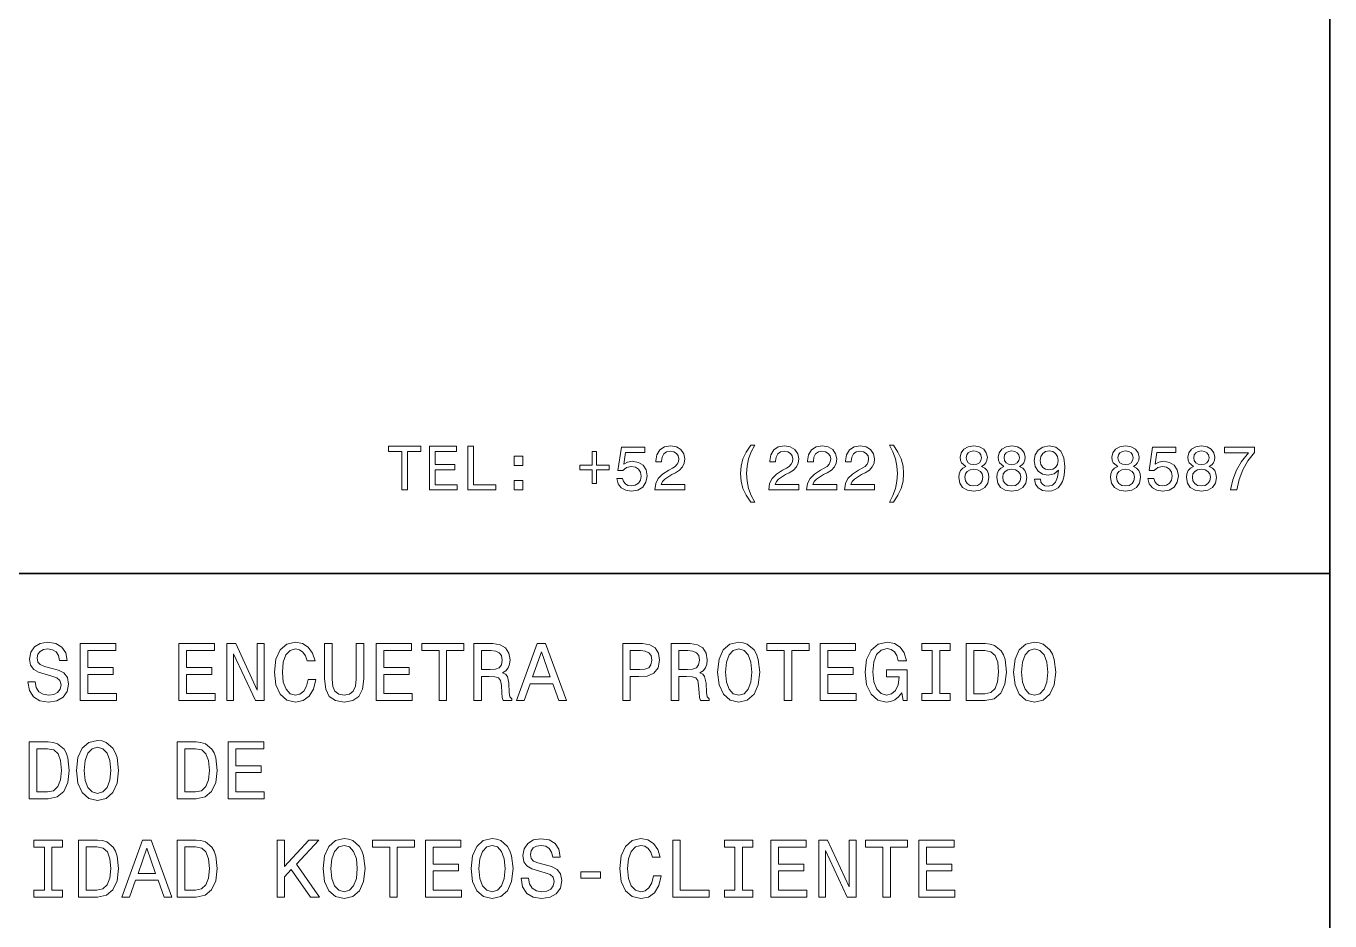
# Model space of a CAD drawing. Extents: x 14 to 2196, y -1968 to 1826.
# Drawn here: x 1024.9 to 1174, y 117.9 to 220.2 of the extents above; entities that cross this region are included whole.
import ezdxf

# ---------------------------------------------------------------- set-up
doc = ezdxf.new("R2010")
doc.units = 0

msp = doc.modelspace()

# ---------------------------------------------------------------- linework, layer by layer
at = {"color": 7, "lineweight": 35}
for p, q in [((1173.95874, 15.623924), (1173.95874, 826.463928)), ((953.95874, 157.623932), (1173.95874, 157.623932))]:
    msp.add_line(p, q, dxfattribs=at)
at = {"color": 7, "lineweight": 13}
for points in [[(1067.858398, 167.154556), (1068.52124, 167.154556), (1068.52124, 171.549362), (1070.03418, 171.549362), (1070.03418, 172.154556), (1066.338257, 172.154556), (1066.338257, 171.549362), (1067.858398, 171.549362)], [(1071.014038, 167.154556), (1074.184082, 167.154556), (1074.184082, 167.75975), (1071.67688, 167.75975), (1071.67688, 169.45282), (1073.910278, 169.45282), (1073.910278, 170.050812), (1071.67688, 170.050812), (1071.67688, 171.549362), (1074.126465, 171.549362), (1074.126465, 172.154556), (1071.014038, 172.154556)], [(1075.401611, 167.154556), (1078.614868, 167.154556), (1078.614868, 167.75975), (1076.064453, 167.75975), (1076.064453, 172.154556), (1075.401611, 172.154556)], [(1089.623535, 171.534958), (1089.623535, 169.971558), (1088.197021, 169.971558), (1088.197021, 169.474442), (1089.623535, 169.474442), (1089.623535, 167.911041), (1090.12793, 167.911041), (1090.12793, 169.474442), (1091.547119, 169.474442), (1091.547119, 169.971558), (1090.12793, 169.971558), (1090.12793, 171.534958)], [(1092.426147, 168.458588), (1092.584595, 167.867813), (1092.937622, 167.406723), (1093.456421, 167.11853), (1094.119263, 167.010468), (1094.846924, 167.140152), (1095.416016, 167.493179), (1095.776245, 168.05513), (1095.913208, 168.775589), (1095.790649, 169.445618), (1095.444824, 169.971558), (1094.904541, 170.310181), (1094.205688, 170.432648), (1093.665283, 170.346191), (1093.247437, 170.108444), (1093.449219, 171.455704), (1095.639404, 171.455704), (1095.639404, 172.046494), (1092.966431, 172.046494), (1092.57019, 169.395187), (1093.146606, 169.395187), (1093.564453, 169.73381), (1094.097656, 169.856293), (1094.558716, 169.777039), (1094.911743, 169.546494), (1095.135132, 169.193466), (1095.214355, 168.739563), (1095.135132, 168.285675), (1094.904541, 167.932648), (1094.551514, 167.709305), (1094.097656, 167.630066), (1093.71582, 167.680496), (1093.42041, 167.846191), (1093.204224, 168.10556), (1093.096191, 168.458588)], [(1096.792114, 167.154556), (1100.22876, 167.154556), (1100.22876, 167.774155), (1097.512573, 167.774155), (1097.66394, 168.112762), (1097.923218, 168.393753), (1098.723022, 168.905273), (1099.148071, 169.121414), (1099.623535, 169.431213), (1099.962158, 169.791443), (1100.156738, 170.216522), (1100.22876, 170.699219), (1100.106201, 171.304413), (1099.767578, 171.779922), (1099.248901, 172.082504), (1098.578857, 172.190582), (1097.887207, 172.0681), (1097.361328, 171.729477), (1097.022705, 171.189133), (1096.907349, 170.475876), (1096.907349, 170.375015), (1097.562988, 170.375015), (1097.562988, 170.432648), (1097.627808, 170.922562), (1097.822388, 171.282791), (1098.132202, 171.513351), (1098.542847, 171.59259), (1098.960693, 171.520554), (1099.270508, 171.340439), (1099.47229, 171.059448), (1099.544312, 170.706436), (1099.493896, 170.375015), (1099.356934, 170.09404), (1099.126465, 169.849075), (1098.809448, 169.63295), (1098.384399, 169.40239), (1097.678345, 168.955704), (1097.181152, 168.480209), (1096.885742, 167.903839), (1096.792114, 167.176163)], [(1107.750366, 165.764069), (1108.204224, 165.764069), (1107.793579, 166.527756), (1107.505371, 167.327469), (1107.325317, 168.17041), (1107.267578, 169.020554), (1107.325317, 169.870697), (1107.505371, 170.706436), (1107.793579, 171.513351), (1108.204224, 172.277039), (1107.750366, 172.277039), (1107.224365, 171.484528), (1106.856934, 170.699219), (1106.640869, 169.877899), (1106.57605, 169.020554), (1106.640869, 168.155991), (1106.856934, 167.341873), (1107.224365, 166.55658)], [(1109.803711, 167.154556), (1113.240234, 167.154556), (1113.240234, 167.774155), (1110.52417, 167.774155), (1110.675415, 168.112762), (1110.934814, 168.393753), (1111.734497, 168.905273), (1112.159546, 169.121414), (1112.635132, 169.431213), (1112.973633, 169.791443), (1113.168213, 170.216522), (1113.240234, 170.699219), (1113.117798, 171.304413), (1112.779175, 171.779922), (1112.260498, 172.082504), (1111.590454, 172.190582), (1110.898804, 172.0681), (1110.372803, 171.729477), (1110.03418, 171.189133), (1109.918945, 170.475876), (1109.918945, 170.375015), (1110.574585, 170.375015), (1110.574585, 170.432648), (1110.639404, 170.922562), (1110.833984, 171.282791), (1111.143677, 171.513351), (1111.554443, 171.59259), (1111.97229, 171.520554), (1112.282104, 171.340439), (1112.483765, 171.059448), (1112.555786, 170.706436), (1112.505371, 170.375015), (1112.36853, 170.09404), (1112.137939, 169.849075), (1111.820923, 169.63295), (1111.395874, 169.40239), (1110.689819, 168.955704), (1110.192749, 168.480209), (1109.897339, 167.903839), (1109.803711, 167.176163)], [(1114.140869, 167.154556), (1117.577393, 167.154556), (1117.577393, 167.774155), (1114.861328, 167.774155), (1115.012573, 168.112762), (1115.271973, 168.393753), (1116.071655, 168.905273), (1116.496704, 169.121414), (1116.97229, 169.431213), (1117.310913, 169.791443), (1117.505371, 170.216522), (1117.577393, 170.699219), (1117.454956, 171.304413), (1117.116333, 171.779922), (1116.597656, 172.082504), (1115.927612, 172.190582), (1115.235962, 172.0681), (1114.709961, 171.729477), (1114.371338, 171.189133), (1114.256104, 170.475876), (1114.256104, 170.375015), (1114.911743, 170.375015), (1114.911743, 170.432648), (1114.976562, 170.922562), (1115.171143, 171.282791), (1115.480957, 171.513351), (1115.891602, 171.59259), (1116.309448, 171.520554), (1116.619263, 171.340439), (1116.820923, 171.059448), (1116.892944, 170.706436), (1116.842529, 170.375015), (1116.705688, 170.09404), (1116.475098, 169.849075), (1116.158081, 169.63295), (1115.733032, 169.40239), (1115.026978, 168.955704), (1114.529907, 168.480209), (1114.234497, 167.903839), (1114.140869, 167.176163)], [(1118.478027, 167.154556), (1121.914673, 167.154556), (1121.914673, 167.774155), (1119.198486, 167.774155), (1119.349731, 168.112762), (1119.609131, 168.393753), (1120.408813, 168.905273), (1120.833984, 169.121414), (1121.309448, 169.431213), (1121.648071, 169.791443), (1121.842529, 170.216522), (1121.914673, 170.699219), (1121.792114, 171.304413), (1121.453491, 171.779922), (1120.934814, 172.082504), (1120.264771, 172.190582), (1119.57312, 172.0681), (1119.047241, 171.729477), (1118.708618, 171.189133), (1118.593262, 170.475876), (1118.593262, 170.375015), (1119.248901, 170.375015), (1119.248901, 170.432648), (1119.313721, 170.922562), (1119.508301, 171.282791), (1119.818115, 171.513351), (1120.22876, 171.59259), (1120.646606, 171.520554), (1120.956421, 171.340439), (1121.158081, 171.059448), (1121.230225, 170.706436), (1121.179688, 170.375015), (1121.042847, 170.09404), (1120.812256, 169.849075), (1120.495361, 169.63295), (1120.07019, 169.40239), (1119.364136, 168.955704), (1118.867065, 168.480209), (1118.571655, 167.903839), (1118.478027, 167.176163)], [(1124.054443, 165.764069), (1124.57312, 166.55658), (1124.940552, 167.341873), (1125.156738, 168.155991), (1125.22876, 169.020554), (1125.156738, 169.877899), (1124.940552, 170.699219), (1124.57312, 171.484528), (1124.054443, 172.277039), (1123.600464, 172.277039), (1124.003906, 171.513351), (1124.292114, 170.706436), (1124.465088, 169.870697), (1124.529907, 169.020554), (1124.465088, 168.17041), (1124.292114, 167.327469), (1123.996704, 166.527756), (1123.600464, 165.764069)], [(1132.354126, 169.849075), (1131.986694, 169.647354), (1131.734497, 169.366379), (1131.57605, 169.013351), (1131.525635, 168.588272), (1131.640869, 167.947067), (1131.97229, 167.449951), (1132.512573, 167.13295), (1133.247437, 167.010468), (1133.975098, 167.13295), (1134.515503, 167.449951), (1134.846924, 167.947067), (1134.96936, 168.588272), (1134.911743, 169.013351), (1134.760498, 169.366379), (1134.501099, 169.647354), (1134.140869, 169.849075), (1134.429077, 170.021988), (1134.630737, 170.25975), (1134.753296, 170.547928), (1134.796509, 170.900955), (1134.681152, 171.412476), (1134.378662, 171.823151), (1133.888672, 172.089722), (1133.247437, 172.190582), (1132.599121, 172.089722), (1132.109131, 171.823151), (1131.799316, 171.412476), (1131.691284, 170.900955), (1131.727295, 170.547928), (1131.849731, 170.25975)], [(1132.375732, 170.843323), (1132.43335, 171.160324), (1132.606201, 171.405273), (1132.880005, 171.55658), (1133.247437, 171.614212), (1133.607666, 171.55658), (1133.88147, 171.405273), (1134.054443, 171.160324), (1134.119263, 170.843323), (1134.054443, 170.519104), (1133.88147, 170.266953), (1133.607666, 170.101242), (1133.247437, 170.050812), (1132.880005, 170.108444), (1132.606201, 170.266953), (1132.43335, 170.519104)], [(1136.691284, 169.849075), (1136.323853, 169.647354), (1136.071655, 169.366379), (1135.913208, 169.013351), (1135.862793, 168.588272), (1135.978027, 167.947067), (1136.309448, 167.449951), (1136.849731, 167.13295), (1137.584595, 167.010468), (1138.312256, 167.13295), (1138.852661, 167.449951), (1139.184082, 167.947067), (1139.306519, 168.588272), (1139.248901, 169.013351), (1139.097656, 169.366379), (1138.838257, 169.647354), (1138.478027, 169.849075), (1138.766235, 170.021988), (1138.967896, 170.25975), (1139.090454, 170.547928), (1139.133667, 170.900955), (1139.018311, 171.412476), (1138.71582, 171.823151), (1138.22583, 172.089722), (1137.584595, 172.190582), (1136.936279, 172.089722), (1136.446289, 171.823151), (1136.136475, 171.412476), (1136.028442, 170.900955), (1136.064453, 170.547928), (1136.187012, 170.25975)], [(1136.712891, 170.843323), (1136.770508, 171.160324), (1136.943481, 171.405273), (1137.217163, 171.55658), (1137.584595, 171.614212), (1137.944824, 171.55658), (1138.218628, 171.405273), (1138.391602, 171.160324), (1138.456421, 170.843323), (1138.391602, 170.519104), (1138.218628, 170.266953), (1137.944824, 170.101242), (1137.584595, 170.050812), (1137.217163, 170.108444), (1136.943481, 170.266953), (1136.770508, 170.519104)], [(1140.192749, 168.393753), (1140.300781, 167.824585), (1140.610596, 167.385101), (1141.100464, 167.111328), (1141.748901, 167.010468), (1142.17395, 167.060898), (1142.555786, 167.190582), (1142.880005, 167.413925), (1143.153809, 167.730927), (1143.369995, 168.127182), (1143.528442, 168.617096), (1143.62207, 169.179047), (1143.658081, 169.827469), (1143.535645, 170.843323), (1143.182617, 171.585388), (1142.620605, 172.032074), (1141.849731, 172.190582), (1141.143677, 172.060898), (1140.610596, 171.715073), (1140.264771, 171.181931), (1140.149536, 170.511902), (1140.264771, 169.820267), (1140.603394, 169.294327), (1141.107666, 168.962921), (1141.748901, 168.854843), (1142.426147, 168.99173), (1142.937622, 169.409607), (1142.822388, 168.609894), (1142.591797, 168.040726), (1142.23877, 167.702103), (1141.756104, 167.59404), (1141.38147, 167.64447), (1141.107666, 167.802979), (1140.927612, 168.05513), (1140.855591, 168.393753)], [(1140.848389, 170.519104), (1140.92041, 170.96579), (1141.12207, 171.318817), (1141.439087, 171.54216), (1141.849731, 171.621414), (1142.274902, 171.54216), (1142.599121, 171.318817), (1142.800781, 170.973007), (1142.880005, 170.526321), (1142.800781, 170.072418), (1142.599121, 169.73381), (1142.2677, 169.524872), (1141.828125, 169.45282), (1141.431885, 169.524872), (1141.12207, 169.73381), (1140.92041, 170.065216)], [(1149.702759, 169.849075), (1149.335327, 169.647354), (1149.083252, 169.366379), (1148.924683, 169.013351), (1148.874268, 168.588272), (1148.989502, 167.947067), (1149.320923, 167.449951), (1149.861328, 167.13295), (1150.596191, 167.010468), (1151.323853, 167.13295), (1151.864136, 167.449951), (1152.195557, 167.947067), (1152.318115, 168.588272), (1152.260498, 169.013351), (1152.109131, 169.366379), (1151.849731, 169.647354), (1151.489502, 169.849075), (1151.77771, 170.021988), (1151.979492, 170.25975), (1152.101929, 170.547928), (1152.145142, 170.900955), (1152.029907, 171.412476), (1151.727295, 171.823151), (1151.237427, 172.089722), (1150.596191, 172.190582), (1149.947754, 172.089722), (1149.457886, 171.823151), (1149.148071, 171.412476), (1149.039917, 170.900955), (1149.07605, 170.547928), (1149.198486, 170.25975)], [(1149.724365, 170.843323), (1149.782104, 171.160324), (1149.954956, 171.405273), (1150.22876, 171.55658), (1150.596191, 171.614212), (1150.956421, 171.55658), (1151.230225, 171.405273), (1151.403076, 171.160324), (1151.467896, 170.843323), (1151.403076, 170.519104), (1151.230225, 170.266953), (1150.956421, 170.101242), (1150.596191, 170.050812), (1150.22876, 170.108444), (1149.954956, 170.266953), (1149.782104, 170.519104)], [(1153.146606, 168.458588), (1153.305054, 167.867813), (1153.658081, 167.406723), (1154.17688, 167.11853), (1154.839722, 167.010468), (1155.567383, 167.140152), (1156.136475, 167.493179), (1156.496704, 168.05513), (1156.633667, 168.775589), (1156.511108, 169.445618), (1156.165283, 169.971558), (1155.625, 170.310181), (1154.926147, 170.432648), (1154.385742, 170.346191), (1153.967896, 170.108444), (1154.169678, 171.455704), (1156.359863, 171.455704), (1156.359863, 172.046494), (1153.68689, 172.046494), (1153.290649, 169.395187), (1153.867065, 169.395187), (1154.284912, 169.73381), (1154.818115, 169.856293), (1155.279175, 169.777039), (1155.632202, 169.546494), (1155.855469, 169.193466), (1155.934814, 168.739563), (1155.855469, 168.285675), (1155.625, 167.932648), (1155.271973, 167.709305), (1154.818115, 167.630066), (1154.436279, 167.680496), (1154.140869, 167.846191), (1153.924683, 168.10556), (1153.81665, 168.458588)], [(1158.377197, 169.849075), (1158.009766, 169.647354), (1157.757568, 169.366379), (1157.598999, 169.013351), (1157.548584, 168.588272), (1157.66394, 167.947067), (1157.995361, 167.449951), (1158.535645, 167.13295), (1159.270508, 167.010468), (1159.998169, 167.13295), (1160.538574, 167.449951), (1160.869995, 167.947067), (1160.992432, 168.588272), (1160.934814, 169.013351), (1160.783447, 169.366379), (1160.52417, 169.647354), (1160.16394, 169.849075), (1160.452026, 170.021988), (1160.653809, 170.25975), (1160.776245, 170.547928), (1160.819458, 170.900955), (1160.704224, 171.412476), (1160.401611, 171.823151), (1159.911743, 172.089722), (1159.270508, 172.190582), (1158.62207, 172.089722), (1158.132202, 171.823151), (1157.822388, 171.412476), (1157.714355, 170.900955), (1157.750366, 170.547928), (1157.872803, 170.25975)], [(1158.398804, 170.843323), (1158.456421, 171.160324), (1158.629272, 171.405273), (1158.903076, 171.55658), (1159.270508, 171.614212), (1159.630737, 171.55658), (1159.904541, 171.405273), (1160.077393, 171.160324), (1160.142334, 170.843323), (1160.077393, 170.519104), (1159.904541, 170.266953), (1159.630737, 170.101242), (1159.270508, 170.050812), (1158.903076, 170.108444), (1158.629272, 170.266953), (1158.456421, 170.519104)], [(1162.606201, 167.154556), (1163.333862, 167.154556), (1163.571655, 168.343323), (1163.989502, 169.45282), (1164.580322, 170.483093), (1165.351196, 171.448502), (1165.351196, 172.046494), (1161.921875, 172.046494), (1161.921875, 171.390869), (1164.659546, 171.390869), (1163.867065, 170.418243), (1163.269043, 169.40239), (1162.851196, 168.321701)], [(1080.704224, 169.949951), (1081.698486, 169.949951), (1081.698486, 171.023438), (1080.704224, 171.023438)], [(1132.217163, 168.602676), (1132.282104, 168.984528), (1132.490967, 169.272705), (1132.815186, 169.460037), (1133.247437, 169.524872), (1133.672607, 169.460037), (1133.996704, 169.272705), (1134.205688, 168.984528), (1134.27771, 168.602676), (1134.205688, 168.192017), (1133.996704, 167.882217), (1133.672607, 167.680496), (1133.247437, 167.615646), (1132.815186, 167.680496), (1132.490967, 167.882217), (1132.282104, 168.192017)], [(1136.554443, 168.602676), (1136.619263, 168.984528), (1136.828125, 169.272705), (1137.152344, 169.460037), (1137.584595, 169.524872), (1138.009766, 169.460037), (1138.333984, 169.272705), (1138.542847, 168.984528), (1138.614868, 168.602676), (1138.542847, 168.192017), (1138.333984, 167.882217), (1138.009766, 167.680496), (1137.584595, 167.615646), (1137.152344, 167.680496), (1136.828125, 167.882217), (1136.619263, 168.192017)], [(1149.565918, 168.602676), (1149.630737, 168.984528), (1149.839722, 169.272705), (1150.16394, 169.460037), (1150.596191, 169.524872), (1151.02124, 169.460037), (1151.345459, 169.272705), (1151.554443, 168.984528), (1151.626465, 168.602676), (1151.554443, 168.192017), (1151.345459, 167.882217), (1151.02124, 167.680496), (1150.596191, 167.615646), (1150.16394, 167.680496), (1149.839722, 167.882217), (1149.630737, 168.192017)], [(1158.240234, 168.602676), (1158.305054, 168.984528), (1158.514038, 169.272705), (1158.838257, 169.460037), (1159.270508, 169.524872), (1159.695557, 169.460037), (1160.019775, 169.272705), (1160.22876, 168.984528), (1160.300781, 168.602676), (1160.22876, 168.192017), (1160.019775, 167.882217), (1159.695557, 167.680496), (1159.270508, 167.615646), (1158.838257, 167.680496), (1158.514038, 167.882217), (1158.305054, 168.192017)], [(1080.704224, 167.154556), (1081.698486, 167.154556), (1081.698486, 168.228043), (1080.704224, 168.228043)], [(1025.958008, 145.233734), (1025.105713, 145.233734), (1025.293091, 144.240952), (1025.761353, 143.510391), (1026.482544, 143.07019), (1027.456543, 142.91098), (1028.421265, 143.060837), (1029.142456, 143.472931), (1029.60144, 144.119186), (1029.77002, 144.971497), (1029.629517, 145.739502), (1029.236084, 146.235901), (1028.599243, 146.563705), (1027.746948, 146.80722), (1027.016357, 146.985184), (1026.538696, 147.191238), (1026.26709, 147.490952), (1026.182861, 147.959244), (1026.26709, 148.380722), (1026.51062, 148.699158), (1026.885254, 148.914581), (1027.400391, 148.989502), (1027.924927, 148.895844), (1028.337036, 148.64296), (1028.608643, 148.221497), (1028.739746, 147.650162), (1029.592041, 147.650162), (1029.592041, 147.6689), (1029.442139, 148.549301), (1029.001953, 149.204926), (1028.308838, 149.61702), (1027.372314, 149.757523), (1026.529297, 149.61702), (1025.873779, 149.223648), (1025.452271, 148.614868), (1025.302368, 147.828125), (1025.424194, 147.125671), (1025.780029, 146.64801), (1026.342041, 146.329559), (1027.109985, 146.086044), (1027.868652, 145.870636), (1028.440063, 145.664581), (1028.786499, 145.364868), (1028.908325, 144.877838), (1028.795898, 144.381439), (1028.505615, 144.00679), (1028.06543, 143.772644), (1027.494019, 143.697723), (1026.857178, 143.800751), (1026.370117, 144.100449), (1026.061035, 144.587494)], [(1031.109375, 143.088928), (1035.230347, 143.088928), (1035.230347, 143.875671), (1031.970947, 143.875671), (1031.970947, 146.076675), (1034.874512, 146.076675), (1034.874512, 146.854065), (1031.970947, 146.854065), (1031.970947, 148.802185), (1035.155396, 148.802185), (1035.155396, 149.588928), (1031.109375, 149.588928)], [(1042.385986, 143.088928), (1046.506958, 143.088928), (1046.506958, 143.875671), (1043.247681, 143.875671), (1043.247681, 146.076675), (1046.151123, 146.076675), (1046.151123, 146.854065), (1043.247681, 146.854065), (1043.247681, 148.802185), (1046.432129, 148.802185), (1046.432129, 149.588928), (1042.385986, 149.588928)], [(1047.855713, 143.088928), (1048.633057, 143.088928), (1048.633057, 148.418182), (1051.12439, 143.088928), (1052.126587, 143.088928), (1052.126587, 149.588928), (1051.339844, 149.588928), (1051.339844, 144.259674), (1048.876587, 149.588928), (1047.855713, 149.588928)], [(1057.146729, 145.505356), (1056.959473, 144.718613), (1056.650391, 144.156647), (1056.219604, 143.810104), (1055.713745, 143.697723), (1055.10498, 143.866302), (1054.627319, 144.37207), (1054.308838, 145.196274), (1054.205811, 146.338928), (1054.308838, 147.472214), (1054.61792, 148.305786), (1055.095581, 148.811554), (1055.713745, 148.989502), (1056.16333, 148.895844), (1056.547363, 148.633591), (1056.847046, 148.212128), (1057.053101, 147.631439), (1057.942871, 147.631439), (1057.661865, 148.52121), (1057.174927, 149.195557), (1056.509888, 149.61702), (1055.713745, 149.766876), (1054.720947, 149.53273), (1053.962402, 148.877106), (1053.475342, 147.800018), (1053.306763, 146.338928), (1053.475342, 144.877838), (1053.962402, 143.800751), (1054.720947, 143.135757), (1055.713745, 142.91098), (1056.584839, 143.088928), (1057.287231, 143.585327), (1057.783691, 144.400162), (1058.045898, 145.505356)], [(1059.029297, 145.561554), (1059.160522, 144.390808), (1059.57251, 143.55722), (1060.265625, 143.079559), (1061.267822, 142.91098), (1062.26062, 143.079559), (1062.953735, 143.55722), (1063.365845, 144.381439), (1063.506348, 145.561554), (1063.506348, 149.588928), (1062.635254, 149.588928), (1062.635254, 145.514725), (1062.550903, 144.718613), (1062.298096, 144.147293), (1061.867188, 143.810104), (1061.267822, 143.697723), (1060.649658, 143.810104), (1060.218872, 144.147293), (1059.965942, 144.709244), (1059.890991, 145.514725), (1059.890991, 149.588928), (1059.029297, 149.588928)], [(1064.939331, 143.088928), (1069.060303, 143.088928), (1069.060303, 143.875671), (1065.800903, 143.875671), (1065.800903, 146.076675), (1068.704468, 146.076675), (1068.704468, 146.854065), (1065.800903, 146.854065), (1065.800903, 148.802185), (1068.985352, 148.802185), (1068.985352, 149.588928), (1064.939331, 149.588928)], [(1072.113647, 143.088928), (1072.975342, 143.088928), (1072.975342, 148.802185), (1074.942139, 148.802185), (1074.942139, 149.588928), (1070.137451, 149.588928), (1070.137451, 148.802185), (1072.113647, 148.802185)], [(1076.094238, 143.088928), (1076.96521, 143.088928), (1076.96521, 145.83316), (1077.85498, 145.83316), (1078.51062, 145.805069), (1078.922729, 145.67395), (1079.147461, 145.364868), (1079.241211, 144.812271), (1079.287964, 143.96933), (1079.344238, 143.416733), (1079.456543, 143.088928), (1080.440063, 143.088928), (1080.440063, 143.266876), (1080.224609, 143.529129), (1080.149658, 144.016159), (1080.084106, 145.065155), (1079.924927, 145.842529), (1079.709473, 146.086044), (1079.372314, 146.264008), (1079.746948, 146.498154), (1080.009155, 146.825958), (1080.177734, 147.238068), (1080.234009, 147.734467), (1080.102783, 148.52121), (1079.728149, 149.111267), (1079.109985, 149.467163), (1078.26709, 149.588928), (1076.094238, 149.588928)], [(1080.973877, 143.088928), (1081.835571, 143.088928), (1082.519287, 144.999588), (1085.113647, 144.999588), (1085.797363, 143.088928), (1086.677734, 143.088928), (1084.298828, 149.598297), (1083.343506, 149.598297)], [(1093.121582, 143.088928), (1093.983276, 143.088928), (1093.983276, 145.83316), (1094.938599, 145.83316), (1095.90332, 145.87999), (1096.671265, 146.207809), (1097.167725, 146.844696), (1097.336304, 147.715729), (1097.205078, 148.52121), (1096.830566, 149.111267), (1096.212402, 149.467163), (1095.369385, 149.588928), (1093.121582, 149.588928)], [(1098.647461, 143.088928), (1099.518555, 143.088928), (1099.518555, 145.83316), (1100.408325, 145.83316), (1101.063965, 145.805069), (1101.476074, 145.67395), (1101.700806, 145.364868), (1101.794434, 144.812271), (1101.841309, 143.96933), (1101.897461, 143.416733), (1102.009888, 143.088928), (1102.993286, 143.088928), (1102.993286, 143.266876), (1102.777954, 143.529129), (1102.703003, 144.016159), (1102.637451, 145.065155), (1102.478149, 145.842529), (1102.262817, 146.086044), (1101.925659, 146.264008), (1102.300293, 146.498154), (1102.5625, 146.825958), (1102.731079, 147.238068), (1102.787231, 147.734467), (1102.656128, 148.52121), (1102.281494, 149.111267), (1101.66333, 149.467163), (1100.820435, 149.588928), (1098.647461, 149.588928)], [(1103.967407, 146.338928), (1104.135986, 144.877838), (1104.623047, 143.800751), (1105.381714, 143.135757), (1106.374512, 142.91098), (1107.35791, 143.135757), (1108.125854, 143.800751), (1108.603516, 144.877838), (1108.781494, 146.338928), (1108.603516, 147.790665), (1108.397461, 148.380722), (1108.125854, 148.867752), (1107.35791, 149.53273), (1106.889648, 149.701324), (1106.374512, 149.766876), (1105.372314, 149.53273), (1104.613647, 148.877106), (1104.135986, 147.800018)], [(1111.582031, 143.088928), (1112.443604, 143.088928), (1112.443604, 148.802185), (1114.410522, 148.802185), (1114.410522, 149.588928), (1109.605713, 149.588928), (1109.605713, 148.802185), (1111.582031, 148.802185)], [(1115.684326, 143.088928), (1119.805298, 143.088928), (1119.805298, 143.875671), (1116.545898, 143.875671), (1116.545898, 146.076675), (1119.449463, 146.076675), (1119.449463, 146.854065), (1116.545898, 146.854065), (1116.545898, 148.802185), (1119.730347, 148.802185), (1119.730347, 149.588928), (1115.684326, 149.588928)], [(1125.003418, 143.959961), (1125.16272, 143.088928), (1125.630981, 143.088928), (1125.630981, 146.601181), (1123.261353, 146.601181), (1123.261353, 145.805069), (1124.722412, 145.805069), (1124.722412, 145.748871), (1124.610107, 144.887192), (1124.310303, 144.250305), (1123.85144, 143.84758), (1123.280151, 143.716446), (1122.643188, 143.88504), (1122.146851, 144.390808), (1121.828369, 145.22438), (1121.715942, 146.36702), (1121.81897, 147.500305), (1122.137451, 148.333893), (1122.643188, 148.839645), (1123.326904, 149.017609), (1123.795166, 148.92395), (1124.179199, 148.661697), (1124.460205, 148.221497), (1124.619385, 147.631439), (1125.546631, 147.631439), (1125.303223, 148.530579), (1124.844238, 149.204926), (1124.197998, 149.61702), (1123.383179, 149.766876), (1122.31543, 149.53273), (1121.509888, 148.849014), (1120.994751, 147.771927), (1120.816895, 146.338928), (1120.994751, 144.896561), (1121.509888, 143.819473), (1122.268555, 143.135757), (1123.223877, 142.91098), (1123.757812, 142.985901), (1124.235474, 143.173218), (1124.647583, 143.501038)], [(1128.496948, 143.875671), (1127.298096, 143.875671), (1127.298096, 143.088928), (1130.557495, 143.088928), (1130.557495, 143.875671), (1129.358643, 143.875671), (1129.358643, 148.802185), (1130.557495, 148.802185), (1130.557495, 149.588928), (1127.298096, 149.588928), (1127.298096, 148.802185), (1128.496948, 148.802185)], [(1134.556763, 149.588928), (1132.393188, 149.588928), (1132.393188, 143.088928), (1134.556763, 143.088928), (1135.577637, 143.294983), (1136.336304, 143.922501), (1136.804565, 144.94339), (1136.973145, 146.338928), (1136.823364, 147.762558), (1136.635986, 148.324524), (1136.373779, 148.774094), (1135.615112, 149.382874), (1135.118774, 149.53273)], [(1137.797363, 146.338928), (1137.966064, 144.877838), (1138.453003, 143.800751), (1139.21167, 143.135757), (1140.204468, 142.91098), (1141.187866, 143.135757), (1141.955933, 143.800751), (1142.433594, 144.877838), (1142.611572, 146.338928), (1142.433594, 147.790665), (1142.227539, 148.380722), (1141.955933, 148.867752), (1141.187866, 149.53273), (1140.719604, 149.701324), (1140.204468, 149.766876), (1139.202271, 149.53273), (1138.443726, 148.877106), (1137.966064, 147.800018)], [(1078.02356, 148.792816), (1078.594971, 148.736618), (1078.997681, 148.55867), (1079.250488, 148.230865), (1079.334839, 147.715729), (1079.241211, 147.172501), (1078.988281, 146.844696), (1078.557495, 146.676102), (1077.967407, 146.629272), (1076.96521, 146.629272), (1076.96521, 148.792816)], [(1082.81897, 145.7957), (1083.821167, 148.661697), (1084.823242, 145.7957)], [(1095.135254, 148.792816), (1095.697266, 148.736618), (1096.109375, 148.55867), (1096.352783, 148.230865), (1096.437134, 147.715729), (1096.343506, 147.172501), (1096.090576, 146.844696), (1095.65979, 146.676102), (1095.069702, 146.629272), (1093.983276, 146.629272), (1093.983276, 148.792816)], [(1100.576904, 148.792816), (1101.148193, 148.736618), (1101.551025, 148.55867), (1101.803833, 148.230865), (1101.888184, 147.715729), (1101.794434, 147.172501), (1101.541626, 146.844696), (1101.110718, 146.676102), (1100.520752, 146.629272), (1099.518555, 146.629272), (1099.518555, 148.792816)], [(1104.866577, 146.338928), (1104.969604, 147.472214), (1105.278687, 148.305786), (1105.756348, 148.811554), (1106.374512, 148.989502), (1106.983276, 148.811554), (1107.460938, 148.296417), (1107.77002, 147.462845), (1107.882324, 146.338928), (1107.77002, 145.205643), (1107.460938, 144.37207), (1106.983276, 143.866302), (1106.374512, 143.697723), (1105.756348, 143.866302), (1105.278687, 144.37207), (1104.969604, 145.196274)], [(1134.491211, 148.811554), (1135.203003, 148.671066), (1135.690063, 148.240219), (1135.980469, 147.472214), (1136.074097, 146.338928), (1135.971069, 145.243103), (1135.680664, 144.475098), (1135.184326, 144.016159), (1134.491211, 143.866302), (1133.264282, 143.866302), (1133.264282, 148.811554)], [(1138.696533, 146.338928), (1138.799561, 147.472214), (1139.108643, 148.305786), (1139.586304, 148.811554), (1140.204468, 148.989502), (1140.813232, 148.811554), (1141.290894, 148.296417), (1141.599976, 147.462845), (1141.712402, 146.338928), (1141.599976, 145.205643), (1141.290894, 144.37207), (1140.813232, 143.866302), (1140.204468, 143.697723), (1139.586304, 143.866302), (1139.108643, 144.37207), (1138.799561, 145.196274)], [(1027.428467, 138.3591), (1025.264893, 138.3591), (1025.264893, 131.8591), (1027.428467, 131.8591), (1028.449341, 132.065155), (1029.208008, 132.692673), (1029.67627, 133.713562), (1029.844971, 135.1091), (1029.695068, 136.53273), (1029.50769, 137.094696), (1029.245483, 137.544266), (1028.486816, 138.153046), (1027.990479, 138.302902)], [(1027.362915, 137.581726), (1028.074707, 137.441238), (1028.561768, 137.010391), (1028.852051, 136.242386), (1028.945801, 135.1091), (1028.842773, 134.013275), (1028.552368, 133.24527), (1028.05603, 132.786331), (1027.362915, 132.636475), (1026.135986, 132.636475), (1026.135986, 137.581726)], [(1030.669067, 135.1091), (1030.837646, 133.64801), (1031.324707, 132.570923), (1032.083374, 131.90593), (1033.076172, 131.681152), (1034.05957, 131.90593), (1034.827637, 132.570923), (1035.305298, 133.64801), (1035.483276, 135.1091), (1035.305298, 136.560837), (1035.099243, 137.150894), (1034.827637, 137.637924), (1034.05957, 138.302902), (1033.591309, 138.471497), (1033.076172, 138.537048), (1032.073975, 138.302902), (1031.31543, 137.647278), (1030.837646, 136.57019)], [(1031.568237, 135.1091), (1031.671265, 136.242386), (1031.980347, 137.075958), (1032.458008, 137.581726), (1033.076172, 137.759674), (1033.684937, 137.581726), (1034.162598, 137.066589), (1034.47168, 136.233017), (1034.584106, 135.1091), (1034.47168, 133.975815), (1034.162598, 133.142242), (1033.684937, 132.636475), (1033.076172, 132.467896), (1032.458008, 132.636475), (1031.980347, 133.142242), (1031.671265, 133.966446)], [(1044.343506, 138.3591), (1042.179932, 138.3591), (1042.179932, 131.8591), (1044.343506, 131.8591), (1045.36438, 132.065155), (1046.123047, 132.692673), (1046.591309, 133.713562), (1046.759888, 135.1091), (1046.609985, 136.53273), (1046.422729, 137.094696), (1046.160522, 137.544266), (1045.401855, 138.153046), (1044.905396, 138.302902)], [(1044.277954, 137.581726), (1044.989746, 137.441238), (1045.476807, 137.010391), (1045.76709, 136.242386), (1045.860718, 135.1091), (1045.75769, 134.013275), (1045.467407, 133.24527), (1044.970947, 132.786331), (1044.277954, 132.636475), (1043.050903, 132.636475), (1043.050903, 137.581726)], [(1048.024292, 131.8591), (1052.145386, 131.8591), (1052.145386, 132.645844), (1048.885986, 132.645844), (1048.885986, 134.846848), (1051.789429, 134.846848), (1051.789429, 135.624237), (1048.885986, 135.624237), (1048.885986, 137.572357), (1052.070435, 137.572357), (1052.070435, 138.3591), (1048.024292, 138.3591)], [(1027.006958, 121.416016), (1025.808105, 121.416016), (1025.808105, 120.629272), (1029.067505, 120.629272), (1029.067505, 121.416016), (1027.868652, 121.416016), (1027.868652, 126.342529), (1029.067505, 126.342529), (1029.067505, 127.129272), (1025.808105, 127.129272), (1025.808105, 126.342529), (1027.006958, 126.342529)], [(1033.066772, 127.129272), (1030.90332, 127.129272), (1030.90332, 120.629272), (1033.066772, 120.629272), (1034.087646, 120.835327), (1034.846313, 121.462845), (1035.314697, 122.483742), (1035.483276, 123.879272), (1035.333374, 125.302902), (1035.145996, 125.864861), (1034.883789, 126.31443), (1034.125122, 126.923218), (1033.628784, 127.073074)], [(1035.867188, 120.629272), (1036.728882, 120.629272), (1037.412598, 122.539932), (1040.006958, 122.539932), (1040.690674, 120.629272), (1041.571167, 120.629272), (1039.192139, 127.138641), (1038.236816, 127.138641)], [(1044.343506, 127.129272), (1042.179932, 127.129272), (1042.179932, 120.629272), (1044.343506, 120.629272), (1045.36438, 120.835327), (1046.123047, 121.462845), (1046.591309, 122.483742), (1046.759888, 123.879272), (1046.609985, 125.302902), (1046.422729, 125.864861), (1046.160522, 126.31443), (1045.401855, 126.923218), (1044.905396, 127.073074)], [(1053.597046, 120.629272), (1054.45874, 120.629272), (1054.45874, 122.942673), (1055.226807, 123.766884), (1057.409058, 120.629272), (1058.458008, 120.629272), (1055.835571, 124.394402), (1058.383057, 127.129272), (1057.240479, 127.129272), (1054.45874, 124.122787), (1054.45874, 127.129272), (1053.597046, 127.129272)], [(1058.860718, 123.879272), (1059.029297, 122.418175), (1059.516357, 121.341087), (1060.275024, 120.676102), (1061.267822, 120.451317), (1062.251221, 120.676102), (1063.019287, 121.341087), (1063.496948, 122.418175), (1063.674927, 123.879272), (1063.496948, 125.331001), (1063.290894, 125.921059), (1063.019287, 126.408089), (1062.251221, 127.073074), (1061.782959, 127.241661), (1061.267822, 127.307228), (1060.265625, 127.073074), (1059.506958, 126.417458), (1059.029297, 125.34037)], [(1066.475342, 120.629272), (1067.337036, 120.629272), (1067.337036, 126.342529), (1069.303833, 126.342529), (1069.303833, 127.129272), (1064.499023, 127.129272), (1064.499023, 126.342529), (1066.475342, 126.342529)], [(1070.577637, 120.629272), (1074.698608, 120.629272), (1074.698608, 121.416016), (1071.439331, 121.416016), (1071.439331, 123.617027), (1074.342773, 123.617027), (1074.342773, 124.394402), (1071.439331, 124.394402), (1071.439331, 126.342529), (1074.623779, 126.342529), (1074.623779, 127.129272), (1070.577637, 127.129272)], [(1075.775757, 123.879272), (1075.944336, 122.418175), (1076.431396, 121.341087), (1077.190063, 120.676102), (1078.182861, 120.451317), (1079.16626, 120.676102), (1079.934204, 121.341087), (1080.411865, 122.418175), (1080.589844, 123.879272), (1080.411865, 125.331001), (1080.205811, 125.921059), (1079.934204, 126.408089), (1079.16626, 127.073074), (1078.697998, 127.241661), (1078.182861, 127.307228), (1077.180664, 127.073074), (1076.421997, 126.417458), (1075.944336, 125.34037)], [(1082.341309, 122.774086), (1081.489014, 122.774086), (1081.67627, 121.781288), (1082.144653, 121.050743), (1082.865845, 120.610542), (1083.839844, 120.451317), (1084.804565, 120.601173), (1085.525757, 121.013275), (1085.984619, 121.659531), (1086.15332, 122.511841), (1086.012817, 123.279846), (1085.619385, 123.776245), (1084.982544, 124.104057), (1084.130249, 124.347572), (1083.399658, 124.525528), (1082.921997, 124.731575), (1082.650391, 125.031288), (1082.56604, 125.499588), (1082.650391, 125.921059), (1082.893921, 126.239502), (1083.268555, 126.454918), (1083.783691, 126.529846), (1084.308105, 126.436188), (1084.720215, 126.183304), (1084.991943, 125.761841), (1085.123047, 125.190514), (1085.975342, 125.190514), (1085.975342, 125.209244), (1085.825439, 126.089645), (1085.385254, 126.74527), (1084.692139, 127.157372), (1083.755615, 127.297859), (1082.912598, 127.157372), (1082.256958, 126.764), (1081.835571, 126.155212), (1081.685669, 125.368469), (1081.807495, 124.666016), (1082.16333, 124.188347), (1082.725342, 123.869904), (1083.493286, 123.626389), (1084.251953, 123.410973), (1084.823242, 123.204918), (1085.1698, 122.905212), (1085.291626, 122.418175), (1085.179199, 121.921783), (1084.888916, 121.547142), (1084.448608, 121.312988), (1083.877319, 121.23806), (1083.240479, 121.341087), (1082.753418, 121.6408), (1082.444336, 122.127831)], [(1096.615112, 123.0457), (1096.427734, 122.258957), (1096.118652, 121.696999), (1095.687866, 121.350456), (1095.182129, 121.23806), (1094.573242, 121.406647), (1094.095581, 121.912415), (1093.777222, 122.736618), (1093.674194, 123.879272), (1093.777222, 125.012558), (1094.086304, 125.84613), (1094.563965, 126.351898), (1095.182129, 126.529846), (1095.631592, 126.436188), (1096.015625, 126.173943), (1096.31543, 125.752472), (1096.521484, 125.171783), (1097.411133, 125.171783), (1097.130249, 126.061546), (1096.643188, 126.735901), (1095.978149, 127.157372), (1095.182129, 127.307228), (1094.189331, 127.073074), (1093.430664, 126.417458), (1092.943604, 125.34037), (1092.775024, 123.879272), (1092.943604, 122.418175), (1093.430664, 121.341087), (1094.189331, 120.676102), (1095.182129, 120.451317), (1096.053101, 120.629272), (1096.755615, 121.125671), (1097.251953, 121.940514), (1097.51416, 123.0457)], [(1098.834839, 120.629272), (1103.012085, 120.629272), (1103.012085, 121.416016), (1099.696533, 121.416016), (1099.696533, 127.129272), (1098.834839, 127.129272)], [(1105.943604, 121.416016), (1104.744751, 121.416016), (1104.744751, 120.629272), (1108.00415, 120.629272), (1108.00415, 121.416016), (1106.805298, 121.416016), (1106.805298, 126.342529), (1108.00415, 126.342529), (1108.00415, 127.129272), (1104.744751, 127.129272), (1104.744751, 126.342529), (1105.943604, 126.342529)], [(1110.045898, 120.629272), (1114.166992, 120.629272), (1114.166992, 121.416016), (1110.907593, 121.416016), (1110.907593, 123.617027), (1113.811035, 123.617027), (1113.811035, 124.394402), (1110.907593, 124.394402), (1110.907593, 126.342529), (1114.092041, 126.342529), (1114.092041, 127.129272), (1110.045898, 127.129272)], [(1115.515625, 120.629272), (1116.293091, 120.629272), (1116.293091, 125.958527), (1118.784424, 120.629272), (1119.786621, 120.629272), (1119.786621, 127.129272), (1118.999878, 127.129272), (1118.999878, 121.800018), (1116.536621, 127.129272), (1115.515625, 127.129272)], [(1122.858643, 120.629272), (1123.720337, 120.629272), (1123.720337, 126.342529), (1125.687134, 126.342529), (1125.687134, 127.129272), (1120.882446, 127.129272), (1120.882446, 126.342529), (1122.858643, 126.342529)], [(1126.960938, 120.629272), (1131.082031, 120.629272), (1131.082031, 121.416016), (1127.822632, 121.416016), (1127.822632, 123.617027), (1130.726074, 123.617027), (1130.726074, 124.394402), (1127.822632, 124.394402), (1127.822632, 126.342529), (1131.00708, 126.342529), (1131.00708, 127.129272), (1126.960938, 127.129272)], [(1033.001221, 126.351898), (1033.713013, 126.211403), (1034.200073, 125.780571), (1034.490479, 125.012558), (1034.584106, 123.879272), (1034.481079, 122.783447), (1034.190674, 122.015442), (1033.694336, 121.556503), (1033.001221, 121.406647), (1031.774292, 121.406647), (1031.774292, 126.351898)], [(1037.712402, 123.336044), (1038.714478, 126.202042), (1039.716675, 123.336044)], [(1044.277954, 126.351898), (1044.989746, 126.211403), (1045.476807, 125.780571), (1045.76709, 125.012558), (1045.860718, 123.879272), (1045.75769, 122.783447), (1045.467407, 122.015442), (1044.970947, 121.556503), (1044.277954, 121.406647), (1043.050903, 121.406647), (1043.050903, 126.351898)], [(1059.759888, 123.879272), (1059.862915, 125.012558), (1060.171997, 125.84613), (1060.649658, 126.351898), (1061.267822, 126.529846), (1061.876587, 126.351898), (1062.354248, 125.836761), (1062.66333, 125.003189), (1062.775757, 123.879272), (1062.66333, 122.745987), (1062.354248, 121.912415), (1061.876587, 121.406647), (1061.267822, 121.23806), (1060.649658, 121.406647), (1060.171997, 121.912415), (1059.862915, 122.736618)], [(1076.674927, 123.879272), (1076.777954, 125.012558), (1077.087036, 125.84613), (1077.564697, 126.351898), (1078.182861, 126.529846), (1078.791626, 126.351898), (1079.269287, 125.836761), (1079.578369, 125.003189), (1079.690674, 123.879272), (1079.578369, 122.745987), (1079.269287, 121.912415), (1078.791626, 121.406647), (1078.182861, 121.23806), (1077.564697, 121.406647), (1077.087036, 121.912415), (1076.777954, 122.736618)], [(1088.326172, 122.774086), (1090.592773, 122.774086), (1090.592773, 123.514), (1088.326172, 123.514)]]:
    msp.add_lwpolyline(points, close=True, dxfattribs=at)

doc.saveas('drawing.dxf')
